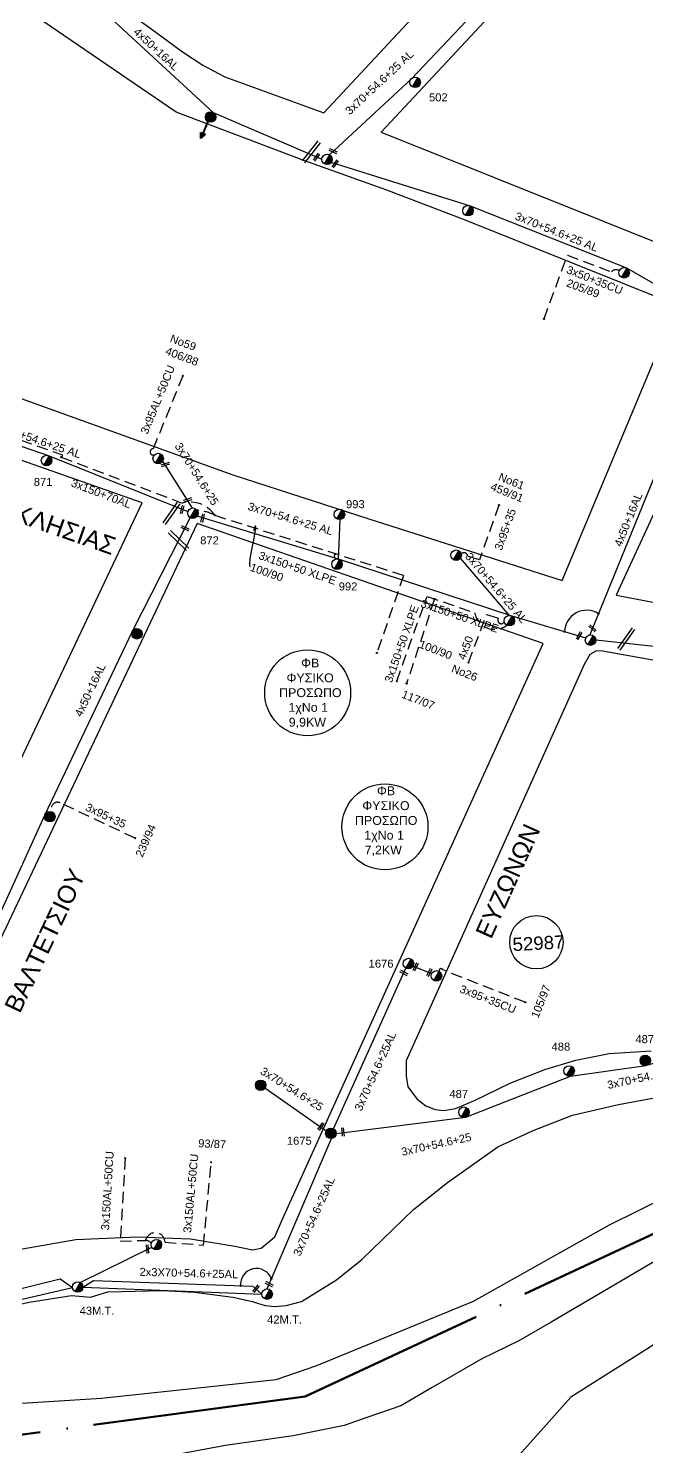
# Model space of a CAD drawing. Header units: millimetres. Extents: x 1020 to 3238, y 796 to 1818.
# Drawn here: x 2326.2 to 2465.3, y 1335.8 to 1654.7 of the extents above; entities that cross this region are included whole.
import ezdxf
from ezdxf.enums import TextEntityAlignment as Align

# ---------------------------------------------------------------- set-up
doc = ezdxf.new("R2010")
doc.units = ezdxf.units.MM
doc.linetypes.add('ACAD_ISO04W100', pattern=[30, 24, -3, 0, -3])
doc.linetypes.add('DASHED', pattern=[19.05, 12.7, -6.35])
for name, color, linetype, lineweight in [('3x150+50 XLPE', 7, 'SYN_LINE', 30), ('3X150+50AL', 7, 'Continuous', 30), ('3x150+70', 7, 'Continuous', 30), ('3x150AL+50CU', 7, 'Continuous', 30), ('3x70+54.6+25 AL', 7, 'SYN_LINE', 30), ('3x95+35', 7, 'Continuous', 30), ('3x95AL+50CU', 7, 'Continuous', 30), ('4x120+25 AL', 7, 'SYN_LINE', 30), ('4x50', 7, 'Continuous', 30), ('4x50+16AL', 7, 'Continuous', 30), ('Υπόβαθρο ΔΕΗ', 7, 'Continuous', 30)]:
    doc.layers.add(name, color=color, linetype=linetype, lineweight=lineweight)
for name, color, linetype in [('3x50+35CU', 7, 'Continuous'), ('text οδών', 7, 'Continuous'), ('text_kalodion', 7, 'Continuous'), ('Άγνωστα', 7, 'Continuous'), ('ΑΓΝΩΣΤΟ ΕΝΑΕΡΙΟ ΚΑΛΩΔΙΟ', 7, 'Continuous'), ('Επίτονοι', 7, 'Continuous'), ('Καλώδια ΧΤ   3x150AL+50XLPE', 7, 'DASHED'), ('Μηχανική τομή', 7, 'Continuous'), ('Στύλος Ξύλινος', 7, 'Continuous'), ('Στύλος Ξύλινος @ 1', 7, 'Continuous'), ('Στύλος ΦΜ', 7, 'Continuous'), ('Στύλος ΦΜ @ 1', 7, 'Continuous'), ('Συνδέσεις', 7, 'Continuous'), ('Τομή', 7, 'Continuous')]:
    doc.layers.add(name, color=color, linetype=linetype)
doc.styles.add('arial', font='arial.ttf')
doc.styles.get("Standard").update_dxf_attribs({"font": 'arial.ttf'})
doc.linetypes.add('PRANES_1r', pattern='A,0.5,[137,SPECLINE.shx,S=1,R=180,X=0,Y=0],0.5', length=1)
doc.linetypes.add('SYN_LINE', pattern='A,0.5,-0.0001,["/\\/\\/\\/",Standard,S=0.1,R=0,X=0,Y=-0.05],-0.25', length=0.7501)

# ---------------------------------------------------------------- blocks, each defined once
blk = doc.blocks.new('ΥΠΑΡΧΩΝ ΤΣΙΜΕΝΤΕΝΙΟΣ ΣΤΥΛΟΣ')
at = {"layer": 'Στύλος ΦΜ'}
blk.add_hatch(color=7, dxfattribs=at).paths.add_polyline_path([(-1.29, -2.28, 0.574793), (2.62, 0, 0.268822), (1.3, 2.27)])
at = {"layer": 'Στύλος ΦΜ', "color": 7}
blk.add_line((-1.29, -2.28), (1.3, 2.27), dxfattribs=at)
blk.add_circle((0, 0), 2.62, dxfattribs=at)
at = {"layer": 'Στύλος ΦΜ', "flags": 4}
for tag, p in [('ΑΡΙΘΜΟΣ', (-4.68, 8.05)), ('ΤΥΠΟΣ', (-4.91, 3.03))]:
    blk.add_attdef(tag, p, '', height=4, dxfattribs=at)
blk = doc.blocks.new('ΥΠΑΡΧΩΝ ΞΥΛΙΝΟΣ ΣΤΥΛΟΣ')
at = {"layer": 'Στύλος Ξύλινος'}
h = blk.add_hatch(color=7, dxfattribs=at)
h.paths.add_polyline_path([(-2.62, 0, 0.270008), (-1.29, -2.28), (1.3, 2.27, 0.576266)])
h.paths.add_polyline_path([(-1.29, -2.28, 0.574793), (2.62, 0, 0.268822), (1.3, 2.27)])
at = {"layer": 'Στύλος Ξύλινος', "color": 7}
blk.add_line((-1.29, -2.28), (1.3, 2.27), dxfattribs=at)
blk.add_circle((0, 0), 2.62, dxfattribs=at)
at = {"layer": 'Στύλος Ξύλινος', "flags": 4}
for tag, p in [('ΑΡΙΘΜΟΣ', (-4.91, 8.6)), ('ΤΥΠΟΣ', (-4.85, 3.39))]:
    blk.add_attdef(tag, p, '', height=4, dxfattribs=at)
blk = doc.blocks.new('ΜΗΧΑΝΙΚΗ ΤΟΜΗ')
at = {"layer": 'Μηχανική τομή', "ltscale": 40}
for p, q in [((-1.9, 0.8), (5.7, 0.8)), ((-1.9, -0.8), (5.7, -0.8))]:
    blk.add_line(p, q, dxfattribs=at)
blk = doc.blocks.new('ΤΟΜΗ')
at = {"layer": 'Τομή', "ltscale": 40}
for p, q in [((-5.7, 0), (17.1, 0)), ((-5.7, -2.8), (17.1, -2.8))]:
    blk.add_line(p, q, dxfattribs=at)
blk = doc.blocks.new('ΕΠΙΤΟΝΟΣ')
at = {"layer": 'Επίτονοι', "lineweight": 40, "ltscale": 40}
blk.add_hatch(color=256, dxfattribs=at).paths.add_polyline_path([(-1.13, 6.47), (0, 9.1), (1.13, 6.47)])
for p, q in [((-1.13, 6.47), (0, 9.1)), ((0, 9.1), (1.13, 6.47)), ((1.13, 6.47), (-1.13, 6.47)), ((-1.13, 6.47), (0, 6.47)), ((0, 6.47), (0, 0))]:
    blk.add_line(p, q, dxfattribs=at)
blk = doc.blocks.new('_ΣΥΝΔΕΣΗ')
at = {"layer": 'Συνδέσεις', "linetype": 'SYN_LINE', "ltscale": 40}
blk.add_hatch(color=256, dxfattribs=at).paths.add_polyline_path([(0.5, 0, 1), (-0.5, 0, 1)])
at = {"layer": 'Συνδέσεις'}
blk.add_circle((0, 0), 0.5, dxfattribs=at)

msp = doc.modelspace()

# ---------------------------------------------------------------- linework, layer by layer
at = {"lineweight": -3, "ltscale": 0.2}
for centre in [(2389.03, 1505.3), (2406.42, 1475.16)]:
    msp.add_circle(centre, 9.67, dxfattribs=at)
at = {"layer": '3x150+50 XLPE', "color": 5, "linetype": 'DASHED', "lineweight": -3, "ltscale": 0.2}
msp.add_lwpolyline([(2409.08, 1507.92), (2415.88, 1526.98), (2426.61, 1523.32, 0.558614), (2433.84, 1520.5, -204.18504)], format="xyb", dxfattribs=at)
msp.add_lwpolyline([(2417.57, 1526.4), (2411.3, 1507.41)], dxfattribs=at)
at = {"layer": '3X150+50AL', "color": 85, "linetype": 'DASHED', "lineweight": -3, "ltscale": 0.2}
msp.add_lwpolyline([(2254.26, 1585.86, -0.741948), (2262.81, 1582.2), (2273.64, 1579.7, 0.000203), (2277.82, 1578.61), (2333.89, 1558.81, -0.503089), (2333.49, 1558.22)], format="xyb", dxfattribs=at)
at = {"layer": '3X150+50AL', "color": 133, "linetype": 'DASHED', "lineweight": -3, "ltscale": 0.2}
msp.add_lwpolyline([(2368.16, 1545.22, 0.098543), (2364.2, 1546.32, 4.254815)], format="xyb", dxfattribs=at)
at = {"layer": '3x150+70', "color": 85, "linetype": 'DASHED', "lineweight": -3, "ltscale": 0.2}
msp.add_lwpolyline([(2333.59, 1558.3), (2360.79, 1547.97, -0.317191), (2368.16, 1545.22), (2410.62, 1531.72), (2404.61, 1514.26)], format="xyb", dxfattribs=at)
at = {"layer": '3x150AL+50CU', "color": 6, "linetype": 'DASHED', "lineweight": -3, "ltscale": 0.2}
for points in [[(2347.99, 1400.67), (2346.86, 1382.01), (2352.57, 1382.16, -0.269198), (2353.85, 1381.46, -3.1834)], [(2352.57, 1382.16, -0.890991), (2356.94, 1381.74), (2365.6, 1381.12), (2367.33, 1399.73)]]:
    msp.add_lwpolyline(points, format="xyb", dxfattribs=at)
at = {"layer": '3x50+35CU', "color": 151, "linetype": 'DASHED', "lineweight": -3, "ltscale": 0.2}
msp.add_lwpolyline([(2442.21, 1589.4), (2447.46, 1603.71), (2457.35, 1599.99, -0.361506), (2459.13, 1600.21, 15.01312)], format="xyb", dxfattribs=at)
at = {"layer": '3x70+54.6+25 AL', "color": 30, "linetype": 'SYN_LINE', "lineweight": -3, "ltscale": 20}
msp.add_lwpolyline([(2260.45, 1581.71), (2274.95, 1578.37), (2300.83, 1568.91), (2330.86, 1558.56), (2362.11, 1546.1)], dxfattribs=at)
at = {"layer": '3x70+54.6+25 AL', "color": 5, "linetype": 'SYN_LINE', "lineweight": -3, "ltscale": 15}
msp.add_lwpolyline([(2363.12, 1546.86), (2356.44, 1557.42)], dxfattribs=at)
at = {"layer": '3x70+54.6+25 AL', "color": 5, "linetype": 'SYN_LINE', "lineweight": -3, "ltscale": 20}
for points in [[(2451.58, 1517.6), (2435.01, 1522.55), (2395.94, 1535.37), (2364.16, 1545)], [(2434.39, 1522.75), (2423.41, 1535.59)]]:
    msp.add_lwpolyline(points, dxfattribs=at)
at = {"layer": '3x70+54.6+25 AL', "color": 85, "linetype": 'SYN_LINE', "lineweight": -3, "ltscale": 10}
msp.add_lwpolyline([(2395.94, 1535.37), (2396.36, 1544.27)], dxfattribs=at)
at = {"layer": '3x70+54.6+25 AL', "color": 133, "linetype": 'SYN_LINE', "lineweight": -3, "ltscale": 20}
for points in [[(2394.83, 1407.26), (2411.13, 1443.41)], [(2395.43, 1406.22), (2424.6, 1409.9), (2448.14, 1419.13), (2465.11, 1421.48), (2484.71, 1427.45), (2503.13, 1442.87)], [(2393.18, 1406.74), (2379.42, 1416.38)], [(2379.89, 1371.26), (2394.39, 1405.07)], [(2294.28, 1361.94), (2295.01, 1364.09), (2333.36, 1373.54), (2336.12, 1371.6)], [(2338.47, 1371.64), (2340.82, 1373.18), (2376.7, 1371.84), (2378.74, 1370.04)]]:
    msp.add_lwpolyline(points, dxfattribs=at)
at = {"layer": '3x70+54.6+25 AL', "color": 6, "linetype": 'SYN_LINE', "lineweight": -3, "ltscale": 20}
for points in [[(2337.88, 1372.71), (2353.97, 1380.64)], [(2294.28, 1361.94), (2336.12, 1371.6)], [(2338.47, 1371.64), (2378.74, 1370.04)]]:
    msp.add_lwpolyline(points, dxfattribs=at)
at = {"layer": '3x95+35', "color": 5, "linetype": 'DASHED', "lineweight": -3, "ltscale": 0.2}
msp.add_lwpolyline([(2432.07, 1547.52), (2427.67, 1535.21), (2425.03, 1536.02, 0.696531), (2423.58, 1536.48, -6.188593)], format="xyb", dxfattribs=at)
at = {"layer": '3x95+35', "color": 62, "linetype": 'DASHED', "lineweight": -3, "ltscale": 0.2}
msp.add_lwpolyline([(2350.22, 1472.62), (2333.34, 1480.56, 0.772067), (2331.6, 1478.48, 1.389055)], format="xyb", dxfattribs=at)
at = {"layer": '3x95+35', "color": 133, "linetype": 'DASHED', "lineweight": -3, "ltscale": 0.2}
msp.add_lwpolyline([(2437.96, 1435.71), (2419.46, 1442.98, 0.971368), (2418.6, 1442.69, 0.012062)], format="xyb", dxfattribs=at)
at = {"layer": '3x95AL+50CU', "color": 5, "linetype": 'DASHED', "lineweight": -3, "ltscale": 0.2}
msp.add_lwpolyline([(2360.95, 1576.58), (2354.26, 1560.18, 1.242594), (2354.6, 1558.85, 2.595284)], format="xyb", dxfattribs=at)
at = {"layer": '4x120+25 AL', "color": 133, "linetype": 'SYN_LINE', "lineweight": -3, "ltscale": 20}
for points in [[(2393.98, 1626.27), (2412.36, 1643.4), (2432.85, 1665.02), (2457.99, 1690.25)], [(2483.27, 1587.91), (2460.8, 1600.77), (2425.69, 1614.75), (2394.35, 1624.55)]]:
    msp.add_lwpolyline(points, dxfattribs=at)
at = {"layer": '4x120+25 AL', "color": 133, "linetype": 'SYN_LINE', "lineweight": -3, "ltscale": 5}
msp.add_lwpolyline([(2412.72, 1443.83), (2416.94, 1442.15)], dxfattribs=at)
at = {"layer": '4x50', "color": 5, "linetype": 'DASHED', "lineweight": -3, "ltscale": 0.2}
msp.add_lwpolyline([(2425.21, 1512.12), (2429.3, 1522.88), (2431.94, 1522.08, 1.093237), (2433.27, 1521.28, 8.71618)], format="xyb", dxfattribs=at)
at = {"layer": '4x50+16AL', "color": 85, "lineweight": -3, "ltscale": 0.2}
msp.add_lwpolyline([(2236.08, 1704), (2272.39, 1687.25), (2312.45, 1677.96), (2340.87, 1660.61), (2367.79, 1635.8), (2392.22, 1625.3)], dxfattribs=at)
at = {"layer": '4x50+16AL', "color": 5, "linetype": 'Continuous', "lineweight": -3, "ltscale": 0.2}
msp.add_lwpolyline([(2483.7, 1586.28), (2467.44, 1554.94), (2452.54, 1518.32)], dxfattribs=at)
at = {"layer": '4x50+16AL', "color": 62, "linetype": 'Continuous', "lineweight": -3, "ltscale": 0.2}
msp.add_lwpolyline([(2313.11, 1440.99), (2329.9, 1477.82), (2349.61, 1519.2), (2362.63, 1544.66)], dxfattribs=at)
at = {"layer": 'Άγνωστα', "lineweight": -3}
msp.add_circle((2440.49, 1449.22), 6, dxfattribs=at)
at = {"layer": 'ΑΓΝΩΣΤΟ ΕΝΑΕΡΙΟ ΚΑΛΩΔΙΟ', "color": 1, "linetype": 'Continuous', "lineweight": -3, "ltscale": 0.2}
msp.add_lwpolyline([(2503.98, 1508.12), (2467.69, 1515.68), (2453.84, 1517.12)], dxfattribs=at)
at = {"layer": 'Καλώδια ΧΤ   3x150AL+50XLPE', "color": 85, "linetype": 'DASHED', "lineweight": -3, "ltscale": 0.2}
msp.add_arc((2395.59, 1536.03), 0.575, 111.3614, 275.7471, dxfattribs=at)
at = {"layer": 'Υπόβαθρο ΔΕΗ', "color": 7, "lineweight": -3}
for points in [[(2463.31, 1802.58), (2349.52, 1657.72), (2354.85, 1653.88), (2360.84, 1649.43), (2365.43, 1646.43), (2370.38, 1643.79), (2382.79, 1639.31), (2392.68, 1635.7), (2508.21, 1759.66)], [(2310.84, 1646.9), (2278.73, 1587.97), (2372.19, 1554.31), (2402.82, 1544.41), (2446.25, 1530.53), (2472.17, 1592.47), (2424.33, 1611.66), (2406.81, 1618.33), (2388.14, 1625.01), (2359.46, 1635.88), (2326.41, 1658.46), (2299.72, 1673.17), (2282.81, 1680.83), (2276.09, 1683.28), (2266.98, 1686.51), (2217.57, 1709.33), (2103.45, 1765.61), (2103.45, 1765.61), (2035.53, 1677.3), (2060.34, 1670.76), (2264.84, 1594.23), (2298.07, 1653.13)], [(2536.27, 1674.44), (2561.98, 1703.22), (2517.76, 1751.52), (2405.53, 1631.34), (2606.65, 1550.91), (2630.45, 1572.7), (2625.78, 1632.37), (2568.97, 1696.11), (2542.85, 1666.72)], [(2552.84, 1497.15), (2455.47, 1514.66), (2453.98, 1514.71), (2452.53, 1513.89), (2451.24, 1511.67), (2411.2, 1422.53), (2411.2, 1419.09), (2411.59, 1416.7), (2413.67, 1413.91), (2415.61, 1412.42), (2417.75, 1411.64), (2419.7, 1411.38), (2422.29, 1411.84), (2426.58, 1413.59), (2434.77, 1417.61), (2442.36, 1420.59), (2449.38, 1422.73), (2456.84, 1424.22), (2466.31, 1424.81)], [(2704.72, 1431.36), (2679.56, 1412.68), (2630.4, 1458.12), (2601.98, 1431.56), (2583.05, 1450.4), (2509.21, 1386.16), (2465.3, 1357.74), (2448.24, 1346.92), (2435.98, 1333.17), (2461.44, 1303.98), (2470.84, 1312.58), (2490.67, 1329.71), (2508.75, 1345.55), (2515.87, 1352.35), (2526.84, 1361.53), (2533.39, 1367.36), (2547.83, 1380.94), (2547.83, 1380.94), (2569.09, 1400.78), (2601.98, 1431.56)], [(2304.08, 1363.41), (2326.36, 1368.25), (2335.93, 1369.8), (2340.21, 1369.42), (2344.09, 1370.58), (2356.39, 1370.92), (2363.6, 1370.51), (2372.23, 1369.41), (2376.62, 1368.46), (2377.99, 1367.95), (2379.47, 1367.51), (2381.67, 1367.27), (2384.16, 1367.54), (2387.62, 1368.4), (2395.52, 1373.33), (2401.22, 1377.88), (2412.82, 1389.15), (2420.46, 1395.16), (2431.78, 1403.21), (2439.78, 1406.91), (2448.61, 1410.36), (2458.97, 1412.71), (2474.32, 1415.59)]]:
    msp.add_lwpolyline(points, dxfattribs=at)
at = {"layer": 'Υπόβαθρο ΔΕΗ', "color": 1, "linetype": 'ACAD_ISO04W100', "lineweight": 50, "ltscale": 2}
msp.add_lwpolyline([(2897.66, 1801.46), (2899.37, 1753.84), (2811.49, 1635.31), (2792.55, 1614.57), (2757.37, 1549.51), (2665.72, 1495.01), (2560.71, 1451.54), (2481.37, 1390.44), (2388.44, 1347.03), (2262.24, 1330.19), (2197.17, 1327.65), (2179.45, 1318.84), (2139.09, 1283.92), (2119.89, 1261.32), (2078.79, 1160.44), (2035.44, 1084.11), (1936.96, 1112.27), (1734.05, 1208.64), (1538.56, 1301.42), (1499.15, 1214.88), (1220.66, 1365.27), (1101.95, 1134.49), (1047.96, 1156.8)], dxfattribs=at)
at = {"layer": 'Υπόβαθρο ΔΕΗ', "color": 7, "lineweight": -3}
for points in [[(2485.44, 1585.75), (2458.47, 1527.26), (2551.94, 1509.5), (2555.2, 1509.12), (2559.11, 1508.96), (2562.48, 1509.66), (2564.32, 1510.75), (2596.35, 1540.2)], [(2273.04, 1575.7), (2223.6, 1493.22), (2306.66, 1452.78), (2351.81, 1548.06)], [(2364.17, 1543.41), (2316.41, 1442.64), (2280.51, 1376.05), (2288.71, 1371.86), (2305.89, 1376.42), (2320.13, 1379.46), (2336.89, 1382.34), (2350.74, 1383), (2362.67, 1382.55), (2372.64, 1380.84), (2376.63, 1380.06), (2378.59, 1380.42), (2381.67, 1383), (2383.28, 1386.76), (2442.01, 1516.42)]]:
    msp.add_lwpolyline(points, close=True, dxfattribs=at)
at = {"layer": 'Υπόβαθρο ΔΕΗ', "linetype": 'PRANES_1r', "lineweight": -3, "ltscale": 0.2}
for points in [[(2210.51, 1334.49), (2227.76, 1336.08), (2239.42, 1337.15), (2264.25, 1336.38), (2282.58, 1337.54), (2298.12, 1340.89), (2317.51, 1345.13), (2342.67, 1346.66), (2381.95, 1350.92), (2391.1, 1354), (2426.32, 1368.54), (2456.93, 1385.69), (2476.49, 1395.33)], [(2487.34, 1389.28), (2465.29, 1376.38), (2449.82, 1367.32), (2443.82, 1363.81), (2436.54, 1359.55), (2428.23, 1355.57), (2417.01, 1349.06), (2410, 1345), (2402.83, 1342.51), (2397.22, 1340.57), (2385.77, 1338.22), (2370.52, 1336.02), (2360.53, 1334.18)]]:
    msp.add_lwpolyline(points, dxfattribs=at)
at = {"layer": 'Υπόβαθρο ΔΕΗ', "lineweight": -3}
for centre, radius, start, end in [((2451.8, 1518.86), 5.01, 57.6655, 178.0786), ((2377.53, 1372.26), 3.59, 21.1792, 185.13)]:
    msp.add_arc(centre, radius, start, end, dxfattribs=at)
at = {"layer": 'Υπόβαθρο ΔΕΗ', "color": 7, "lineweight": -3}
msp.add_open_spline([(2376.2, 1533.54), (2375.58, 1533.87), (2377.7, 1542.81), (2377.21, 1542.88), (2377.06, 1542.39), (2376.84, 1541.76)], degree=3, dxfattribs=at)

# ---------------------------------------------------------------- block references
at = {"layer": 'Επίτονοι', "lineweight": -3, "xscale": 0.449999999999818, "yscale": 0.449999999999818, "zscale": 0.449999999999818, "rotation": 157.069327079436}
msp.add_blockref('ΕΠΙΤΟΝΟΣ', (2366.62, 1633.75), dxfattribs=at)
at = {"layer": 'Μηχανική τομή', "lineweight": -3}
for p, xscale, yscale, zscale, rotation in [((2390.78, 1625.39), 0.2499999999999677, 0.2499999999999677, 0.2499999999999677, 53.94283530958715), ((2394.29, 1627.34), 0.2499999999999677, 0.2499999999999677, 0.2499999999999677, 335.5582107174905), ((2394.99, 1623.88), 0.2499999999999677, 0.2499999999999677, 0.2499999999999677, 53.94283530958715), ((2357.44, 1556.74), 0.2499999999999676, 0.2499999999999676, 0.2499999999999676, 196.429823083785), ((2360.72, 1546.04), 0.2499999999999676, 0.2499999999999676, 0.2499999999999676, 76.98572877940008), ((2362.47, 1548.79), 0.2499999999999676, 0.2499999999999676, 0.2499999999999676, 196.429823083785), ((2365.33, 1544.12), 0.2499999999999676, 0.2499999999999676, 0.2499999999999676, 76.98572877940008), ((2361.93, 1542.06), 0.2499999999999676, 0.2499999999999676, 0.2499999999999676, 156.0523301682765), ((2450.28, 1518.54), 0.2499999999999677, 0.2499999999999677, 0.2499999999999677, 241.2526899892297), ((2452.75, 1520.11), 0.2499999999999677, 0.2499999999999677, 0.2499999999999677, 318.7364036934031), ((2410.22, 1442.6), 0.2499999999999677, 0.2499999999999677, 0.2499999999999677, 331.4375808349967), ((2413.49, 1444.06), 0.2499999999999677, 0.2499999999999677, 0.2499999999999677, 244.0189365729835), ((2416.57, 1442.83), 0.2499999999999677, 0.2499999999999677, 0.2499999999999677, 244.0189365729835), ((2392.25, 1408.16), 0.2499999999999677, 0.2499999999999677, 0.2499999999999677, 235.4413740191607), ((2396.87, 1407.02), 0.2499999999999677, 0.2499999999999677, 0.2499999999999677, 275.8495208340383), ((2352.91, 1380.69), 0.2499999999999677, 0.2499999999999677, 0.2499999999999677, 275.8495208340383), ((2377.69, 1371.66), 0.2499999999999677, 0.2499999999999677, 0.2499999999999677, 230.0742766114371), ((2379.91, 1372.57), 0.2499999999999677, 0.2499999999999677, 0.2499999999999677, 331.4375808349967)]:
    msp.add_blockref('ΜΗΧΑΝΙΚΗ ΤΟΜΗ', p, dxfattribs=dict(at, xscale=xscale, yscale=yscale, zscale=zscale, rotation=rotation))
at = {"layer": 'Στύλος Ξύλινος @ 1', "lineweight": -3, "ltscale": 40}
for p, xscale, yscale, zscale in [((2367.2, 1634.78), 0.4499999999997448, 0.4499999999997448, 0.4499999999997448), ((2350.61, 1518.58), 0.4499999999998029, 0.4499999999998029, 0.4499999999998029), ((2331.02, 1477.46), 0.4499999999998029, 0.4499999999998029, 0.4499999999998029), ((2378.46, 1417.05), 0.4499999999999403, 0.4499999999999403, 0.4499999999999403)]:
    msp.add_blockref('ΥΠΑΡΧΩΝ ΞΥΛΙΝΟΣ ΣΤΥΛΟΣ', p, dxfattribs=dict(at, xscale=xscale, yscale=yscale, zscale=zscale))
ref = msp.add_blockref('ΥΠΑΡΧΩΝ ΞΥΛΙΝΟΣ ΣΤΥΛΟΣ', (2464.98, 1422.65), dxfattribs=dict(at, xscale=0.449999999999962, yscale=0.449999999999962, zscale=0.449999999999962))
ref.add_attrib('ΤΥΠΟΣ', '487', (2462.76, 1426.52), dxfattribs={"layer": 'Στύλος Ξύλινος', "height": 1.8, "flags": 4})
ref = msp.add_blockref('ΥΠΑΡΧΩΝ ΞΥΛΙΝΟΣ ΣΤΥΛΟΣ', (2394.25, 1406.24), dxfattribs=dict(at, xscale=0.4499999999999403, yscale=0.4499999999999403, zscale=0.4499999999999403))
ref.add_attrib('ΤΥΠΟΣ', '1675', (2384.35, 1403.68), dxfattribs={"layer": 'Στύλος Ξύλινος', "height": 1.8, "flags": 4})
at = {"layer": 'Στύλος ΦΜ @ 1', "lineweight": -3, "ltscale": 40}
ref = msp.add_blockref('ΥΠΑΡΧΩΝ ΤΣΙΜΕΝΤΕΝΙΟΣ ΣΤΥΛΟΣ', (2413.2, 1642.58), dxfattribs=dict(at, xscale=0.4500000000002256, yscale=0.4500000000002256, zscale=0.4500000000002256))
ref.add_attrib('ΤΥΠΟΣ', '502', (2416.33, 1638.31), dxfattribs={"layer": 'Στύλος ΦΜ', "height": 1.8, "flags": 4})
for p, xscale, yscale, zscale in [((2393.4, 1625.25), 0.4500000000001703, 0.4500000000001703, 0.4500000000001703), ((2425.11, 1613.72), 0.4500000000001703, 0.4500000000001703, 0.4500000000001703), ((2460.22, 1599.75), 0.4500000000001703, 0.4500000000001703, 0.4500000000001703), ((2355.4, 1557.99), 0.4500000000000229, 0.4500000000000229, 0.4500000000000229), ((2422.43, 1536.24), 0.4500000000000229, 0.4500000000000229, 0.4500000000000229), ((2434.42, 1521.52), 0.4500000000000229, 0.4500000000000229, 0.4500000000000229), ((2452.67, 1517.15), 0.4500000000000229, 0.4500000000000229, 0.4500000000000229), ((2418.01, 1441.66), 0.4500000000000229, 0.4500000000000229, 0.4500000000000229), ((2355, 1381.2), 0.4500000000000229, 0.4500000000000229, 0.4500000000000229)]:
    msp.add_blockref('ΥΠΑΡΧΩΝ ΤΣΙΜΕΝΤΕΝΙΟΣ ΣΤΥΛΟΣ', p, dxfattribs=dict(at, xscale=xscale, yscale=yscale, zscale=zscale))
ref = msp.add_blockref('ΥΠΑΡΧΩΝ ΤΣΙΜΕΝΤΕΝΙΟΣ ΣΤΥΛΟΣ', (2330.28, 1557.54), dxfattribs=dict(at, xscale=0.450000000000035, yscale=0.450000000000035, zscale=0.450000000000035))
ref.add_attrib('ΤΥΠΟΣ', '871', (2327.42, 1551.83), dxfattribs={"layer": 'Στύλος ΦΜ', "height": 1.8, "flags": 4})
ref = msp.add_blockref('ΥΠΑΡΧΩΝ ΤΣΙΜΕΝΤΕΝΙΟΣ ΣΤΥΛΟΣ', (2363.21, 1545.69), dxfattribs=dict(at, xscale=0.4499999999998635, yscale=0.4499999999998635, zscale=0.4499999999998635))
ref.add_attrib('ΤΥΠΟΣ', '872', (2364.85, 1538.68), dxfattribs={"layer": 'Στύλος ΦΜ', "height": 1.8, "flags": 4})
ref = msp.add_blockref('ΥΠΑΡΧΩΝ ΤΣΙΜΕΝΤΕΝΙΟΣ ΣΤΥΛΟΣ', (2396.18, 1545.43), dxfattribs=dict(at, xscale=0.4499999999998635, yscale=0.4499999999998635, zscale=0.4499999999998635))
ref.add_attrib('ΤΥΠΟΣ', '993', (2397.66, 1546.83), dxfattribs={"layer": 'Στύλος ΦΜ', "height": 1.8, "flags": 4})
ref = msp.add_blockref('ΥΠΑΡΧΩΝ ΤΣΙΜΕΝΤΕΝΙΟΣ ΣΤΥΛΟΣ', (2395.63, 1534.23), dxfattribs=dict(at, xscale=0.4499999999998635, yscale=0.4499999999998635, zscale=0.4499999999998635))
ref.add_attrib('ΤΥΠΟΣ', '992', (2396.02, 1528.33), dxfattribs={"layer": 'Στύλος ΦΜ', "height": 1.8, "flags": 4})
ref = msp.add_blockref('ΥΠΑΡΧΩΝ ΤΣΙΜΕΝΤΕΝΙΟΣ ΣΤΥΛΟΣ', (2411.71, 1444.43), dxfattribs=dict(at, xscale=0.4500000000000229, yscale=0.4500000000000229, zscale=0.4500000000000229))
ref.add_attrib('ΤΥΠΟΣ', '1676', (2402.75, 1443.5), dxfattribs={"layer": 'Στύλος ΦΜ', "height": 1.8, "flags": 4})
ref = msp.add_blockref('ΥΠΑΡΧΩΝ ΤΣΙΜΕΝΤΕΝΙΟΣ ΣΤΥΛΟΣ', (2447.85, 1420.27), dxfattribs=dict(at, xscale=0.450000000000372, yscale=0.450000000000372, zscale=0.450000000000372))
ref.add_attrib('ΤΥΠΟΣ', '488', (2443.91, 1424.84), dxfattribs={"layer": 'Στύλος ΦΜ', "height": 1.8, "flags": 4})
ref = msp.add_blockref('ΥΠΑΡΧΩΝ ΤΣΙΜΕΝΤΕΝΙΟΣ ΣΤΥΛΟΣ', (2424.19, 1411), dxfattribs=dict(at, xscale=0.450000000000372, yscale=0.450000000000372, zscale=0.450000000000372))
ref.add_attrib('ΤΥΠΟΣ', '487', (2420.92, 1414.2), dxfattribs={"layer": 'Στύλος ΦΜ', "height": 1.8, "flags": 4})
ref = msp.add_blockref('ΥΠΑΡΧΩΝ ΤΣΙΜΕΝΤΕΝΙΟΣ ΣΤΥΛΟΣ', (2337.3, 1371.69), dxfattribs=dict(at, xscale=0.4500000000003832, yscale=0.4500000000003832, zscale=0.4500000000003832))
ref.add_attrib('ΤΥΠΟΣ', '43M.T.', (2337.73, 1365.47), dxfattribs={"layer": 'Στύλος ΦΜ', "height": 1.8, "flags": 4})
ref = msp.add_blockref('ΥΠΑΡΧΩΝ ΤΣΙΜΕΝΤΕΝΙΟΣ ΣΤΥΛΟΣ', (2379.91, 1370.09), dxfattribs=dict(at, xscale=0.4500000000003853, yscale=0.4500000000003853, zscale=0.4500000000003853))
ref.add_attrib('ΤΥΠΟΣ', '42M.T.', (2379.91, 1363.48), dxfattribs={"layer": 'Στύλος ΦΜ', "height": 1.8, "flags": 4})
at = {"layer": 'Συνδέσεις', "lineweight": -3, "xscale": 0.25, "yscale": 0.25, "zscale": 0.25}
for p in [(2442.21, 1589.4), (2360.95, 1576.58), (2333.59, 1558.3), (2432.07, 1547.52), (2368.16, 1545.22), (2395.31, 1536.53), (2417.57, 1526.41), (2454.48, 1523.1), (2446.79, 1519.03), (2404.61, 1514.27), (2425.21, 1512.12), (2409.08, 1507.92), (2411.3, 1507.41), (2350.22, 1472.62), (2437.96, 1435.71), (2347.99, 1400.68), (2367.33, 1399.74), (2352.57, 1382.16), (2373.95, 1371.95), (2380.87, 1373.56)]:
    msp.add_blockref('_ΣΥΝΔΕΣΗ', p, dxfattribs=at)
at = {"layer": 'Τομή', "lineweight": -3}
for p, xscale, yscale, zscale, rotation in [((2390.98, 1627.85), 0.2499999999999996, 0.2499999999999996, 0.2499999999999996, 231.8134934410855), ((2357.31, 1544.7), 0.2499999999999996, 0.2499999999999996, 0.2499999999999996, 55.01069010783019), ((2359.19, 1540.8), 0.2499999999999996, 0.2499999999999996, 0.2499999999999996, 316.0478769682655), ((2461.76, 1518.38), 0.2499999999999995, 0.2499999999999995, 0.2499999999999995, 234.6119635683451)]:
    msp.add_blockref('ΤΟΜΗ', p, dxfattribs=dict(at, xscale=xscale, yscale=yscale, zscale=zscale, rotation=rotation))

# ---------------------------------------------------------------- texts
at = {"lineweight": -3, "ltscale": 40, "insert": (2435.06, 1450.2), "char_height": 3, "width": 11.8774, "attachment_point": 1, "rotation": 3.048, "style": 'arial'}
msp.add_mtext('\\pt21;52987', dxfattribs=at)
at = {"layer": 'text οδών', "lineweight": -3}
for s, rotation, p in [('ΕΥΖΩΝΩΝ', 65.8117, (2434.06, 1462.98)), ('ΒΑΛΤΕΤΣΙΟΥ', 64.6423, (2329.92, 1449.6))]:
    msp.add_text(s, height=4, rotation=rotation, dxfattribs=at).set_placement(p, align=Align.MIDDLE_CENTER)
at = {"layer": 'text οδών', "lineweight": -3, "ltscale": 40, "insert": (2298.66, 1556.7), "char_height": 2, "width": 13.6816, "attachment_point": 1, "rotation": 340.7001}
msp.add_mtext('{\\H2x;ΦPAΓKOKKΛHΣIAΣ\\fMS Shell Dlg|b0|i0|c0|p0;\\H0.35416x;\\P} ', dxfattribs=at)
at = {"layer": 'text_kalodion', "linetype": 'Continuous', "lineweight": -3, "ltscale": 0.2}
for s, rotation, p in [('4x50+16AL', 317.3291, (2355, 1650.03)), ('3x70+54.6+25 AL', 42.9956, (2405.16, 1642.57)), ('3x70+54.6+25 AL', 338.2922, (2445.06, 1608.97)), ('3x50+35CU', 338.2922, (2453.61, 1598.13)), ('3x95AL+50CU', 67.8134, (2355.29, 1571.24)), ('3x70+54.6+25 AL', 340.987, (2328.59, 1562.08)), ('3x70+54.6+25', 302.3293, (2364.08, 1554.52)), ('3x150+70AL', 339.2003, (2342.6, 1550.11)), ('3x70+54.6+25 AL', 343.1465, (2385.18, 1544.46)), ('4x50+16AL', 67.8494, (2461.16, 1544.27)), ('3x95+35', 70.3333, (2433.48, 1542.05)), ('100/90', 341.152, (2379.84, 1532.4)), ('3x150+50 XLPE', 341.152, (2386.75, 1533.36)), ('3x70+54.6+25 AL', 310.5323, (2431.47, 1528.93)), ('3x150+50 XLPE', 70.3755, (2410.17, 1516.33)), ('3x150+50 XLPE', 341.152, (2423.23, 1522.57)), ('4x50', 69.1875, (2424.54, 1515.42)), ('4x50+16AL', 64.5326, (2340.09, 1505.93)), ('3x95+35', 334.8012, (2343.64, 1477.7)), ('3x95+35CU', 338.5241, (2429.6, 1436.41)), ('3x70+54.6+25AL', 65.7398, (2404.25, 1420.2)), ('3x70+54.6+25', 327.7348, (2385.47, 1416.21)), ('3x70+54.6+25', 12.3941, (2464.32, 1418.8)), ('3x70+54.6+25', 12.3941, (2417.97, 1403.77)), ('3x150AL+50CU', 86.539, (2343.98, 1393.34)), ('3x150AL+50CU', 84.6866, (2362.74, 1392.76)), ('3x70+54.6+25AL', 65.7398, (2390.45, 1387.55)), ('2x3X70+54.6+25AL', 358.5472, (2362.31, 1374.83))]:
    msp.add_text(s, height=1.8, rotation=rotation, dxfattribs=at).set_placement(p, align=Align.MIDDLE_CENTER)
at = {"layer": 'Άγνωστα', "color": 7, "lineweight": -3, "char_height": 1.8, "attachment_point": 1}
for s, insert, width, rotation in [('100/90', (2414.57, 1517.21), 4.551914400963141e-14, 338.7591), ('No26', (2421.85, 1511.72), 4.551914400963141e-14, 338.7591), ('117/07', (2410.66, 1505.95), 4.551914400963141e-14, 338.7591), ('239/94', (2350.21, 1468.91), 4.551914400963141e-14, 66.1548), ('105/97', (2439.23, 1432.66), 4.551914400963139e-14, 68.3626), ('93/87', (2364.45, 1404.94), 4.55191440096314e-14, 357.1774)]:
    msp.add_mtext(s, dxfattribs=dict(at, insert=insert, width=width, rotation=rotation))
at = {"layer": 'Υπόβαθρο ΔΕΗ', "lineweight": -3, "char_height": 1.8, "width": 9.1232, "attachment_point": 1, "style": 'arial'}
for s, insert, rotation in [('205/89', (2447.7, 1598.44), 339.4995), ('No59\\P406/88', (2358.53, 1585.95), 339.4995), ('No61', (2432.44, 1554.84), 338.0223), ('459/91', (2430.67, 1552.65), 338.0223)]:
    msp.add_mtext(s, dxfattribs=dict(at, insert=insert, rotation=rotation))
at = {"layer": 'Υπόβαθρο ΔΕΗ', "lineweight": -3, "char_height": 2, "width": 17.2548, "attachment_point": 1}
for s, insert in [('{\\W8.64836; }ΦΒ \\P{\\W4.42067; }ΦΥΣΙΚΟ \\P{\\W2.28183; }ΠΡΟΣΩΠΟ', (2380.84, 1513.01)), ('{\\W5.64925; }1χΝο 1\\P{\\W5.75643; }9,9KW', (2380.31, 1503.03)), ('{\\W8.64836; }ΦΒ \\P{\\W4.42067; }ΦΥΣΙΚΟ \\P{\\W2.28183; }ΠΡΟΣΩΠΟ', (2397.9, 1484.27)), ('{\\W5.64925; }1χΝο 1\\P{\\W5.75643; }7,2KW', (2397.38, 1474.29))]:
    msp.add_mtext(s, dxfattribs=dict(at, insert=insert))

doc.saveas('drawing.dxf')
